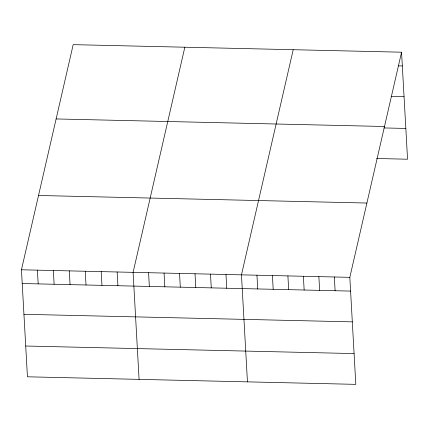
<?xml version="1.0" encoding="UTF-8"?>
<svg xmlns="http://www.w3.org/2000/svg" width="429" height="429" viewBox="0 0 429 429"><rect width="100%" height="100%" fill="white"/><g stroke="black" fill="none" stroke-linecap="round" stroke-linejoin="round"><path stroke-width="0.64" d="M401.565 52.199L349.823 277.338L355.807 384.357L27.435 376.801L21.45 269.782L73.193 44.643L401.565 52.199L407.55 159.218L376.587 158.505M184.84 47.211L133.097 272.351L139.082 379.37M293.205 49.705L241.463 274.844L247.447 381.864M398.466 65.852L402.338 65.943M391.157 96.423L404.054 96.723M56.119 118.94L384.491 126.496M383.896 127.933L405.829 128.437M38.524 195.485L366.902 203.04M21.45 269.782L349.823 277.338M22.217 283.526L350.595 291.082M23.938 314.307L352.316 321.863M25.713 346.021L354.086 353.576M334.347 276.984L335.113 290.728M318.865 276.625L319.632 290.369M303.383 276.271L304.15 290.015M287.902 275.917L288.669 289.655M272.42 275.557L273.193 289.302M256.944 275.204L257.711 288.942M225.981 274.49L226.748 288.234M210.5 274.131L211.266 287.875M195.018 273.777L195.79 287.521M179.542 273.423L180.309 287.162M164.06 273.064L164.827 286.808M148.579 272.71L149.346 286.449M117.149 271.986L117.916 285.73M101.196 271.616L101.968 285.36M85.248 271.251L86.014 284.995M69.3 270.887L70.066 284.625M53.352 270.517L54.118 284.261M37.398 270.152L38.17 283.891"/></g></svg>
